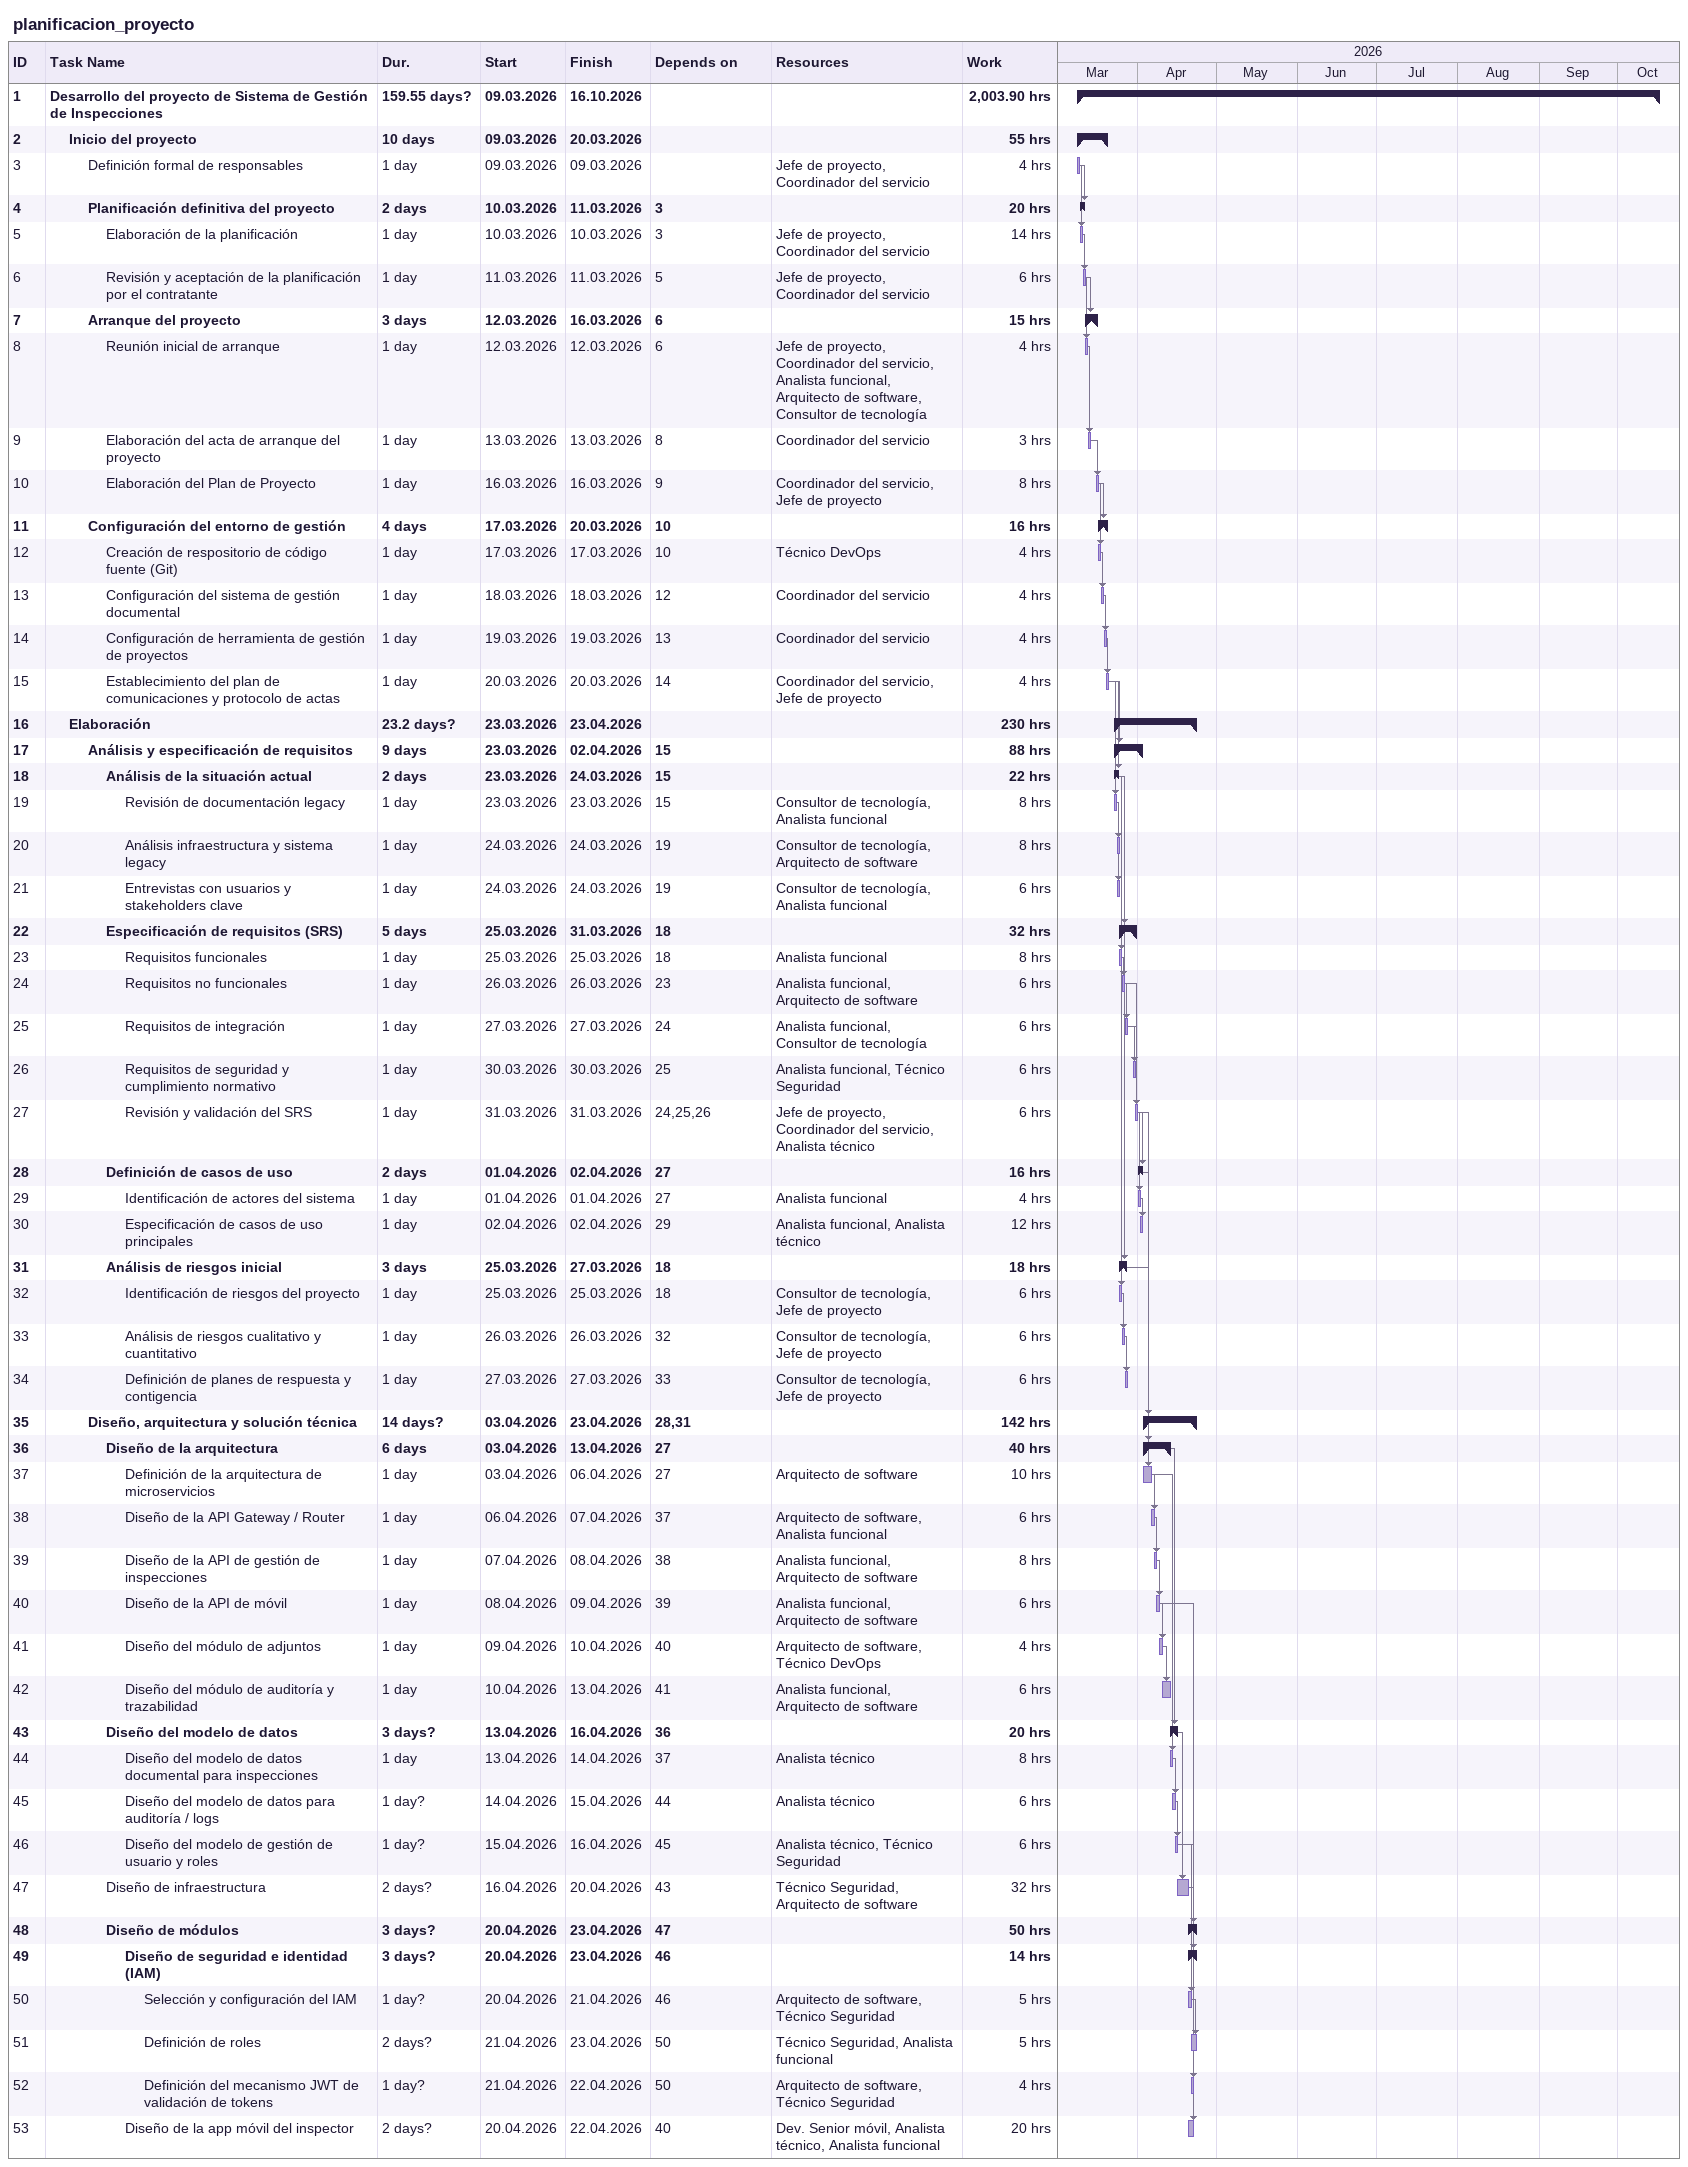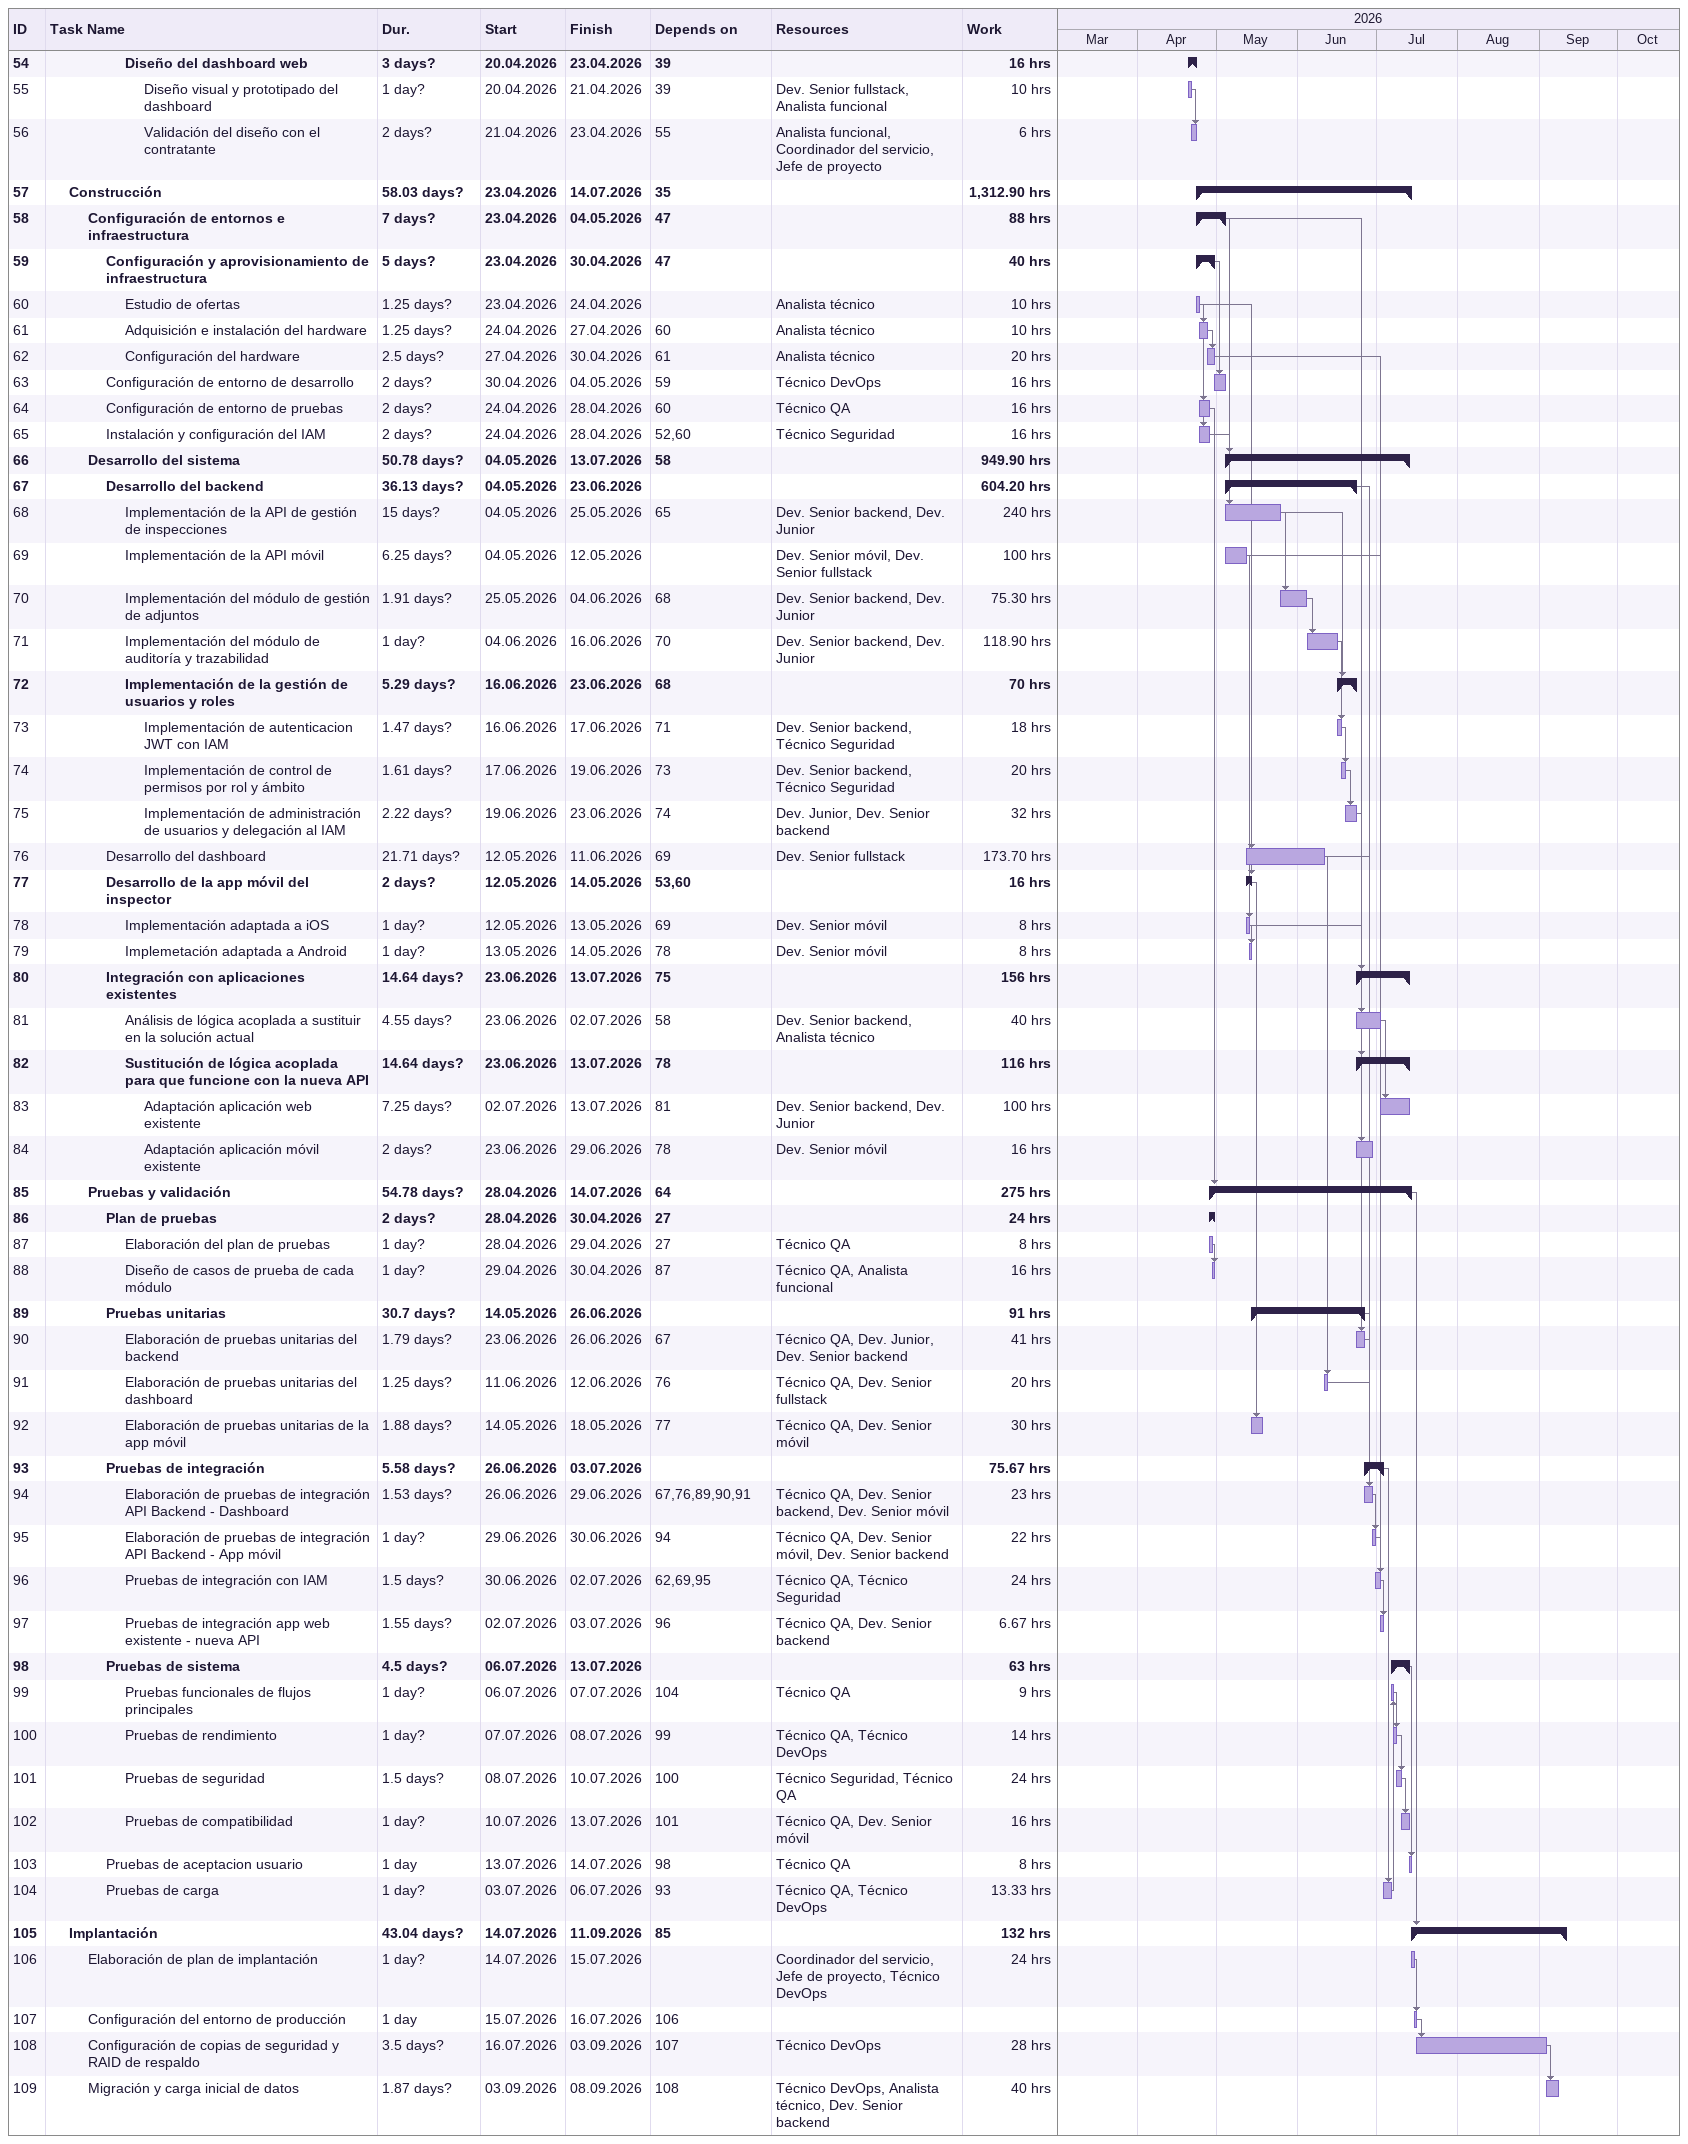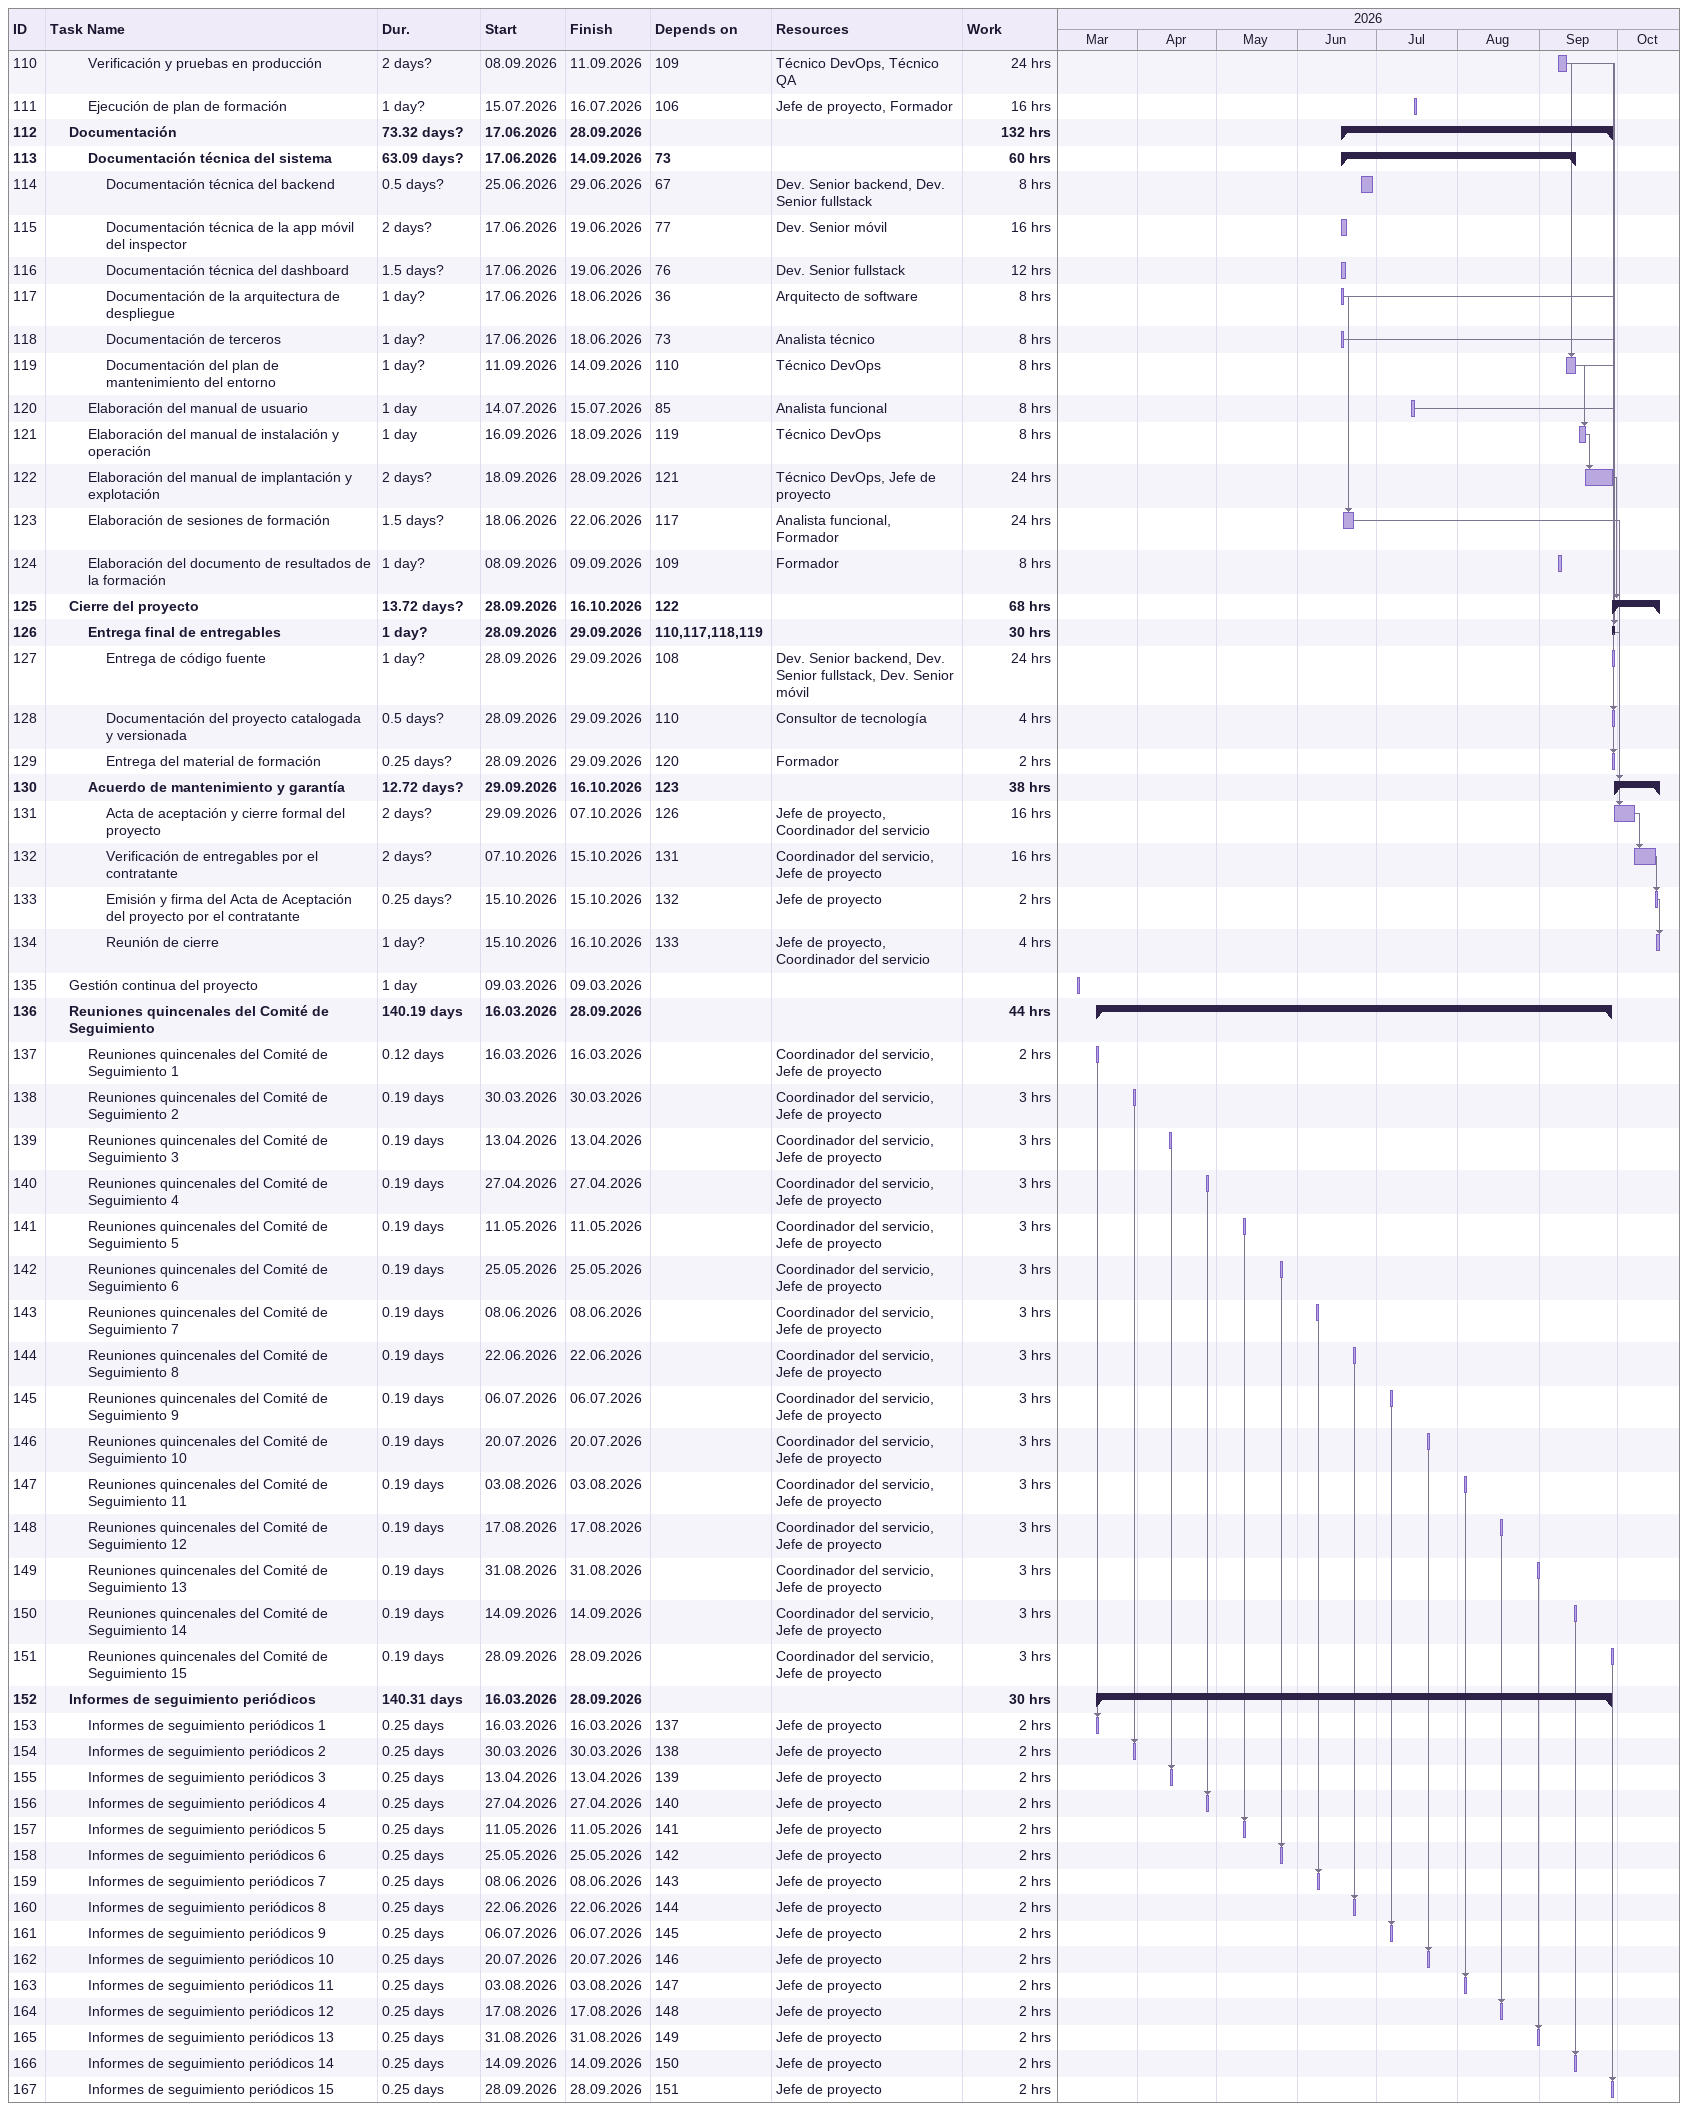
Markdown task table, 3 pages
planificacion_proyecto

| ID | Level | Task | Duration | Start | Finish | Predecessors | Resources | Work (h) |
|---|---|---|---|---|---|---|---|---|
| 1 | 1 | **Desarrollo del proyecto de Sistema de Gestión de Inspecciones** | 159.55d? | 2026-03-09 | 2026-10-16 |  |  | 2003.90 |
| 2 | 2 | **Inicio del proyecto** | 10d | 2026-03-09 | 2026-03-20 |  |  | 55 |
| 3 | 3 | Definición formal de responsables | 1d | 2026-03-09 | 2026-03-09 |  | Jefe de proyecto, Coordinador del servicio | 4 |
| 4 | 3 | **Planificación definitiva del proyecto** | 2d | 2026-03-10 | 2026-03-11 | 3 |  | 20 |
| 5 | 4 | Elaboración de la planificación | 1d | 2026-03-10 | 2026-03-10 | 3 | Jefe de proyecto, Coordinador del servicio | 14 |
| 6 | 4 | Revisión y aceptación de la planificación por el contratante | 1d | 2026-03-11 | 2026-03-11 | 5 | Jefe de proyecto, Coordinador del servicio | 6 |
| 7 | 3 | **Arranque del proyecto** | 3d | 2026-03-12 | 2026-03-16 | 6 |  | 15 |
| 8 | 4 | Reunión inicial de arranque | 1d | 2026-03-12 | 2026-03-12 | 6 | Jefe de proyecto, Coordinador del servicio, Analista funcional, Arquitecto de software, Consultor de tecnología | 4 |
| 9 | 4 | Elaboración del acta de arranque del proyecto | 1d | 2026-03-13 | 2026-03-13 | 8 | Coordinador del servicio | 3 |
| 10 | 4 | Elaboración del Plan de Proyecto | 1d | 2026-03-16 | 2026-03-16 | 9 | Coordinador del servicio, Jefe de proyecto | 8 |
| 11 | 3 | **Configuración del entorno de gestión** | 4d | 2026-03-17 | 2026-03-20 | 10 |  | 16 |
| 12 | 4 | Creación de respositorio de código fuente (Git) | 1d | 2026-03-17 | 2026-03-17 | 10 | Técnico DevOps | 4 |
| 13 | 4 | Configuración del sistema de gestión documental | 1d | 2026-03-18 | 2026-03-18 | 12 | Coordinador del servicio | 4 |
| 14 | 4 | Configuración de herramienta de gestión de proyectos | 1d | 2026-03-19 | 2026-03-19 | 13 | Coordinador del servicio | 4 |
| 15 | 4 | Establecimiento del plan de comunicaciones y protocolo de actas | 1d | 2026-03-20 | 2026-03-20 | 14 | Coordinador del servicio, Jefe de proyecto | 4 |
| 16 | 2 | **Elaboración** | 23.2d? | 2026-03-23 | 2026-04-23 |  |  | 230 |
| 17 | 3 | **Análisis y especificación de requisitos** | 9d | 2026-03-23 | 2026-04-02 | 15 |  | 88 |
| 18 | 4 | **Análisis de la situación actual** | 2d | 2026-03-23 | 2026-03-24 | 15 |  | 22 |
| 19 | 5 | Revisión de documentación legacy | 1d | 2026-03-23 | 2026-03-23 | 15 | Consultor de tecnología, Analista funcional | 8 |
| 20 | 5 | Análisis infraestructura y sistema legacy | 1d | 2026-03-24 | 2026-03-24 | 19 | Consultor de tecnología, Arquitecto de software | 8 |
| 21 | 5 | Entrevistas con usuarios y stakeholders clave | 1d | 2026-03-24 | 2026-03-24 | 19 | Consultor de tecnología, Analista funcional | 6 |
| 22 | 4 | **Especificación de requisitos (SRS)** | 5d | 2026-03-25 | 2026-03-31 | 18 |  | 32 |
| 23 | 5 | Requisitos funcionales | 1d | 2026-03-25 | 2026-03-25 | 18 | Analista funcional | 8 |
| 24 | 5 | Requisitos no funcionales | 1d | 2026-03-26 | 2026-03-26 | 23 | Analista funcional, Arquitecto de software | 6 |
| 25 | 5 | Requisitos de integración | 1d | 2026-03-27 | 2026-03-27 | 24 | Analista funcional, Consultor de tecnología | 6 |
| 26 | 5 | Requisitos de seguridad y cumplimiento normativo | 1d | 2026-03-30 | 2026-03-30 | 25 | Analista funcional, Técnico Seguridad | 6 |
| 27 | 5 | Revisión y validación del SRS | 1d | 2026-03-31 | 2026-03-31 | 24, 25, 26 | Jefe de proyecto, Coordinador del servicio, Analista técnico | 6 |
| 28 | 4 | **Definición de casos de uso** | 2d | 2026-04-01 | 2026-04-02 | 27 |  | 16 |
| 29 | 5 | Identificación de actores del sistema | 1d | 2026-04-01 | 2026-04-01 | 27 | Analista funcional | 4 |
| 30 | 5 | Especificación de casos de uso principales | 1d | 2026-04-02 | 2026-04-02 | 29 | Analista funcional, Analista técnico | 12 |
| 31 | 4 | **Análisis de riesgos inicial** | 3d | 2026-03-25 | 2026-03-27 | 18 |  | 18 |
| 32 | 5 | Identificación de riesgos del proyecto | 1d | 2026-03-25 | 2026-03-25 | 18 | Consultor de tecnología, Jefe de proyecto | 6 |
| 33 | 5 | Análisis de riesgos cualitativo y cuantitativo | 1d | 2026-03-26 | 2026-03-26 | 32 | Consultor de tecnología, Jefe de proyecto | 6 |
| 34 | 5 | Definición de planes de respuesta y contigencia | 1d | 2026-03-27 | 2026-03-27 | 33 | Consultor de tecnología, Jefe de proyecto | 6 |
| 35 | 3 | **Diseño, arquitectura y solución técnica** | 14d? | 2026-04-03 | 2026-04-23 | 28, 31 |  | 142 |
| 36 | 4 | **Diseño de la arquitectura** | 6d | 2026-04-03 | 2026-04-13 | 27 |  | 40 |
| 37 | 5 | Definición de la arquitectura de microservicios | 1d | 2026-04-03 | 2026-04-06 | 27 | Arquitecto de software | 10 |
| 38 | 5 | Diseño de la API Gateway / Router | 1d | 2026-04-06 | 2026-04-07 | 37 | Arquitecto de software, Analista funcional | 6 |
| 39 | 5 | Diseño de la API de gestión de inspecciones | 1d | 2026-04-07 | 2026-04-08 | 38 | Analista funcional, Arquitecto de software | 8 |
| 40 | 5 | Diseño de la API de móvil | 1d | 2026-04-08 | 2026-04-09 | 39 | Analista funcional, Arquitecto de software | 6 |
| 41 | 5 | Diseño del módulo de adjuntos | 1d | 2026-04-09 | 2026-04-10 | 40 | Arquitecto de software, Técnico DevOps | 4 |
| 42 | 5 | Diseño del módulo de auditoría y trazabilidad | 1d | 2026-04-10 | 2026-04-13 | 41 | Analista funcional, Arquitecto de software | 6 |
| 43 | 4 | **Diseño del modelo de datos** | 3d? | 2026-04-13 | 2026-04-16 | 36 |  | 20 |
| 44 | 5 | Diseño del modelo de datos documental para inspecciones | 1d | 2026-04-13 | 2026-04-14 | 37 | Analista técnico | 8 |
| 45 | 5 | Diseño del modelo de datos para auditoría / logs | 1d? | 2026-04-14 | 2026-04-15 | 44 | Analista técnico | 6 |
| 46 | 5 | Diseño del modelo de gestión de usuario y roles | 1d? | 2026-04-15 | 2026-04-16 | 45 | Analista técnico, Técnico Seguridad | 6 |
| 47 | 4 | Diseño de infraestructura | 2d? | 2026-04-16 | 2026-04-20 | 43 | Técnico Seguridad, Arquitecto de software | 32 |
| 48 | 4 | **Diseño de módulos** | 3d? | 2026-04-20 | 2026-04-23 | 47 |  | 50 |
| 49 | 5 | **Diseño de seguridad e identidad (IAM)** | 3d? | 2026-04-20 | 2026-04-23 | 46 |  | 14 |
| 50 | 6 | Selección y configuración del IAM | 1d? | 2026-04-20 | 2026-04-21 | 46 | Arquitecto de software, Técnico Seguridad | 5 |
| 51 | 6 | Definición de roles | 2d? | 2026-04-21 | 2026-04-23 | 50 | Técnico Seguridad, Analista funcional | 5 |
| 52 | 6 | Definición del mecanismo JWT de validación de tokens | 1d? | 2026-04-21 | 2026-04-22 | 50 | Arquitecto de software, Técnico Seguridad | 4 |
| 53 | 5 | Diseño de la app móvil del inspector | 2d? | 2026-04-20 | 2026-04-22 | 40 | Dev. Senior móvil, Analista técnico, Analista funcional | 20 |
| 54 | 5 | **Diseño del dashboard web** | 3d? | 2026-04-20 | 2026-04-23 | 39 |  | 16 |
| 55 | 6 | Diseño visual y prototipado del dashboard | 1d? | 2026-04-20 | 2026-04-21 | 39 | Dev. Senior fullstack, Analista funcional | 10 |
| 56 | 6 | Validación del diseño con el contratante | 2d? | 2026-04-21 | 2026-04-23 | 55 | Analista funcional, Coordinador del servicio, Jefe de proyecto | 6 |
| 57 | 2 | **Construcción** | 58.03d? | 2026-04-23 | 2026-07-14 | 35 |  | 1312.90 |
| 58 | 3 | **Configuración de entornos e infraestructura** | 7d? | 2026-04-23 | 2026-05-04 | 47 |  | 88 |
| 59 | 4 | **Configuración y aprovisionamiento de infraestructura** | 5d? | 2026-04-23 | 2026-04-30 | 47 |  | 40 |
| 60 | 5 | Estudio de ofertas | 1.25d? | 2026-04-23 | 2026-04-24 |  | Analista técnico | 10 |
| 61 | 5 | Adquisición e instalación del hardware | 1.25d? | 2026-04-24 | 2026-04-27 | 60 | Analista técnico | 10 |
| 62 | 5 | Configuración del hardware | 2.5d? | 2026-04-27 | 2026-04-30 | 61 | Analista técnico | 20 |
| 63 | 4 | Configuración de entorno de desarrollo | 2d? | 2026-04-30 | 2026-05-04 | 59 | Técnico DevOps | 16 |
| 64 | 4 | Configuración de entorno de pruebas | 2d? | 2026-04-24 | 2026-04-28 | 60 | Técnico QA | 16 |
| 65 | 4 | Instalación y configuración del IAM | 2d? | 2026-04-24 | 2026-04-28 | 52, 60 | Técnico Seguridad | 16 |
| 66 | 3 | **Desarrollo del sistema** | 50.78d? | 2026-05-04 | 2026-07-13 | 58 |  | 949.90 |
| 67 | 4 | **Desarrollo del backend** | 36.13d? | 2026-05-04 | 2026-06-23 |  |  | 604.20 |
| 68 | 5 | Implementación de la API de gestión de inspecciones | 15d? | 2026-05-04 | 2026-05-25 | 65 | Dev. Senior backend, Dev. Junior | 240 |
| 69 | 5 | Implementación de la API móvil | 6.25d? | 2026-05-04 | 2026-05-12 |  | Dev. Senior móvil, Dev. Senior fullstack | 100 |
| 70 | 5 | Implementación del módulo de gestión de adjuntos | 1.91d? | 2026-05-25 | 2026-06-04 | 68 | Dev. Senior backend, Dev. Junior | 75.30 |
| 71 | 5 | Implementación del módulo de auditoría y trazabilidad | 1d? | 2026-06-04 | 2026-06-16 | 70 | Dev. Senior backend, Dev. Junior | 118.90 |
| 72 | 5 | **Implementación de la gestión de usuarios y roles** | 5.29d? | 2026-06-16 | 2026-06-23 | 68 |  | 70 |
| 73 | 6 | Implementación de autenticacion JWT con IAM | 1.47d? | 2026-06-16 | 2026-06-17 | 71 | Dev. Senior backend, Técnico Seguridad | 18 |
| 74 | 6 | Implementación de control de permisos por rol y ámbito | 1.61d? | 2026-06-17 | 2026-06-19 | 73 | Dev. Senior backend, Técnico Seguridad | 20 |
| 75 | 6 | Implementación de administración de usuarios y delegación al IAM | 2.22d? | 2026-06-19 | 2026-06-23 | 74 | Dev. Junior, Dev. Senior backend | 32 |
| 76 | 4 | Desarrollo del dashboard | 21.71d? | 2026-05-12 | 2026-06-11 | 69 | Dev. Senior fullstack | 173.70 |
| 77 | 4 | **Desarrollo de la app móvil del inspector** | 2d? | 2026-05-12 | 2026-05-14 | 53, 60 |  | 16 |
| 78 | 5 | Implementación adaptada a iOS | 1d? | 2026-05-12 | 2026-05-13 | 69 | Dev. Senior móvil | 8 |
| 79 | 5 | Implemetación adaptada a Android | 1d? | 2026-05-13 | 2026-05-14 | 78 | Dev. Senior móvil | 8 |
| 80 | 4 | **Integración con aplicaciones existentes** | 14.64d? | 2026-06-23 | 2026-07-13 | 75 |  | 156 |
| 81 | 5 | Análisis de lógica acoplada a sustituir en la solución actual | 4.55d? | 2026-06-23 | 2026-07-02 | 58 | Dev. Senior backend, Analista técnico | 40 |
| 82 | 5 | **Sustitución de lógica acoplada para que funcione con la nueva API** | 14.64d? | 2026-06-23 | 2026-07-13 | 78 |  | 116 |
| 83 | 6 | Adaptación aplicación web existente | 7.25d? | 2026-07-02 | 2026-07-13 | 81 | Dev. Senior backend, Dev. Junior | 100 |
| 84 | 6 | Adaptación aplicación móvil existente | 2d? | 2026-06-23 | 2026-06-29 | 78 | Dev. Senior móvil | 16 |
| 85 | 3 | **Pruebas y validación** | 54.78d? | 2026-04-28 | 2026-07-14 | 64 |  | 275 |
| 86 | 4 | **Plan de pruebas** | 2d? | 2026-04-28 | 2026-04-30 | 27 |  | 24 |
| 87 | 5 | Elaboración del plan de pruebas | 1d? | 2026-04-28 | 2026-04-29 | 27 | Técnico QA | 8 |
| 88 | 5 | Diseño de casos de prueba de cada módulo | 1d? | 2026-04-29 | 2026-04-30 | 87 | Técnico QA, Analista funcional | 16 |
| 89 | 4 | **Pruebas unitarias** | 30.7d? | 2026-05-14 | 2026-06-26 |  |  | 91 |
| 90 | 5 | Elaboración de pruebas unitarias del backend | 1.79d? | 2026-06-23 | 2026-06-26 | 67 | Técnico QA, Dev. Junior, Dev. Senior backend | 41 |
| 91 | 5 | Elaboración de pruebas unitarias del dashboard | 1.25d? | 2026-06-11 | 2026-06-12 | 76 | Técnico QA, Dev. Senior fullstack | 20 |
| 92 | 5 | Elaboración de pruebas unitarias de la app móvil | 1.88d? | 2026-05-14 | 2026-05-18 | 77 | Técnico QA, Dev. Senior móvil | 30 |
| 93 | 4 | **Pruebas de integración** | 5.58d? | 2026-06-26 | 2026-07-03 |  |  | 75.67 |
| 94 | 5 | Elaboración de pruebas de integración API Backend - Dashboard | 1.53d? | 2026-06-26 | 2026-06-29 | 67, 76, 89, 90, 91 | Técnico QA, Dev. Senior backend, Dev. Senior móvil | 23 |
| 95 | 5 | Elaboración de pruebas de integración API Backend - App móvil | 1d? | 2026-06-29 | 2026-06-30 | 94 | Técnico QA, Dev. Senior móvil, Dev. Senior backend | 22 |
| 96 | 5 | Pruebas de integración con IAM | 1.5d? | 2026-06-30 | 2026-07-02 | 62, 69, 95 | Técnico QA, Técnico Seguridad | 24 |
| 97 | 5 | Pruebas de integración app web existente - nueva API | 1.55d? | 2026-07-02 | 2026-07-03 | 96 | Técnico QA, Dev. Senior backend | 6.67 |
| 98 | 4 | **Pruebas de sistema** | 4.5d? | 2026-07-06 | 2026-07-13 |  |  | 63 |
| 99 | 5 | Pruebas funcionales de flujos principales | 1d? | 2026-07-06 | 2026-07-07 | 104 | Técnico QA | 9 |
| 100 | 5 | Pruebas de rendimiento | 1d? | 2026-07-07 | 2026-07-08 | 99 | Técnico QA, Técnico DevOps | 14 |
| 101 | 5 | Pruebas de seguridad | 1.5d? | 2026-07-08 | 2026-07-10 | 100 | Técnico Seguridad, Técnico QA | 24 |
| 102 | 5 | Pruebas de compatibilidad | 1d? | 2026-07-10 | 2026-07-13 | 101 | Técnico QA, Dev. Senior móvil | 16 |
| 103 | 4 | Pruebas de aceptacion usuario | 1d | 2026-07-13 | 2026-07-14 | 98 | Técnico QA | 8 |
| 104 | 4 | Pruebas de carga | 1d? | 2026-07-03 | 2026-07-06 | 93 | Técnico QA, Técnico DevOps | 13.33 |
| 105 | 2 | **Implantación** | 43.04d? | 2026-07-14 | 2026-09-11 | 85 |  | 132 |
| 106 | 3 | Elaboración de plan de implantación | 1d? | 2026-07-14 | 2026-07-15 |  | Coordinador del servicio, Jefe de proyecto, Técnico DevOps | 24 |
| 107 | 3 | Configuración del entorno de producción | 1d | 2026-07-15 | 2026-07-16 | 106 |  |  |
| 108 | 3 | Configuración de copias de seguridad y RAID de respaldo | 3.5d? | 2026-07-16 | 2026-09-03 | 107 | Técnico DevOps | 28 |
| 109 | 3 | Migración y carga inicial de datos | 1.87d? | 2026-09-03 | 2026-09-08 | 108 | Técnico DevOps, Analista técnico, Dev. Senior backend | 40 |
| 110 | 3 | Verificación y pruebas en producción | 2d? | 2026-09-08 | 2026-09-11 | 109 | Técnico DevOps, Técnico QA | 24 |
| 111 | 3 | Ejecución de plan de formación | 1d? | 2026-07-15 | 2026-07-16 | 106 | Jefe de proyecto, Formador | 16 |
| 112 | 2 | **Documentación** | 73.32d? | 2026-06-17 | 2026-09-28 |  |  | 132 |
| 113 | 3 | **Documentación técnica del sistema** | 63.09d? | 2026-06-17 | 2026-09-14 | 73 |  | 60 |
| 114 | 4 | Documentación técnica del backend | 0.5d? | 2026-06-25 | 2026-06-29 | 67 | Dev. Senior backend, Dev. Senior fullstack | 8 |
| 115 | 4 | Documentación técnica de la app móvil del inspector | 2d? | 2026-06-17 | 2026-06-19 | 77 | Dev. Senior móvil | 16 |
| 116 | 4 | Documentación técnica del dashboard | 1.5d? | 2026-06-17 | 2026-06-19 | 76 | Dev. Senior fullstack | 12 |
| 117 | 4 | Documentación de la arquitectura de despliegue | 1d? | 2026-06-17 | 2026-06-18 | 36 | Arquitecto de software | 8 |
| 118 | 4 | Documentación de terceros | 1d? | 2026-06-17 | 2026-06-18 | 73 | Analista técnico | 8 |
| 119 | 4 | Documentación del plan de mantenimiento del entorno | 1d? | 2026-09-11 | 2026-09-14 | 110 | Técnico DevOps | 8 |
| 120 | 3 | Elaboración del manual de usuario | 1d | 2026-07-14 | 2026-07-15 | 85 | Analista funcional | 8 |
| 121 | 3 | Elaboración del manual de instalación y operación | 1d | 2026-09-16 | 2026-09-18 | 119 | Técnico DevOps | 8 |
| 122 | 3 | Elaboración del manual de implantación y explotación | 2d? | 2026-09-18 | 2026-09-28 | 121 | Técnico DevOps, Jefe de proyecto | 24 |
| 123 | 3 | Elaboración de sesiones de formación | 1.5d? | 2026-06-18 | 2026-06-22 | 117 | Analista funcional, Formador | 24 |
| 124 | 3 | Elaboración del documento de resultados de la formación | 1d? | 2026-09-08 | 2026-09-09 | 109 | Formador | 8 |
| 125 | 2 | **Cierre del proyecto** | 13.72d? | 2026-09-28 | 2026-10-16 | 122 |  | 68 |
| 126 | 3 | **Entrega final de entregables** | 1d? | 2026-09-28 | 2026-09-29 | 110, 117, 118, 119 |  | 30 |
| 127 | 4 | Entrega de código fuente | 1d? | 2026-09-28 | 2026-09-29 | 108 | Dev. Senior backend, Dev. Senior fullstack, Dev. Senior móvil | 24 |
| 128 | 4 | Documentación del proyecto catalogada y versionada | 0.5d? | 2026-09-28 | 2026-09-29 | 110 | Consultor de tecnología | 4 |
| 129 | 4 | Entrega del material de formación | 0.25d? | 2026-09-28 | 2026-09-29 | 120 | Formador | 2 |
| 130 | 3 | **Acuerdo de mantenimiento y garantía** | 12.72d? | 2026-09-29 | 2026-10-16 | 123 |  | 38 |
| 131 | 4 | Acta de aceptación y cierre formal del proyecto | 2d? | 2026-09-29 | 2026-10-07 | 126 | Jefe de proyecto, Coordinador del servicio | 16 |
| 132 | 4 | Verificación de entregables por el contratante | 2d? | 2026-10-07 | 2026-10-15 | 131 | Coordinador del servicio, Jefe de proyecto | 16 |
| 133 | 4 | Emisión y firma del Acta de Aceptación del proyecto por el contratante | 0.25d? | 2026-10-15 | 2026-10-15 | 132 | Jefe de proyecto | 2 |
| 134 | 4 | Reunión de cierre | 1d? | 2026-10-15 | 2026-10-16 | 133 | Jefe de proyecto, Coordinador del servicio | 4 |
| 135 | 2 | Gestión continua del proyecto | 1d | 2026-03-09 | 2026-03-09 |  |  |  |
| 136 | 2 | **Reuniones quincenales del Comité de Seguimiento** | 140.19d | 2026-03-16 | 2026-09-28 |  |  | 44 |
| 137 | 3 | Reuniones quincenales del Comité de Seguimiento 1 | 0.12d | 2026-03-16 | 2026-03-16 |  | Coordinador del servicio, Jefe de proyecto | 2 |
| 138 | 3 | Reuniones quincenales del Comité de Seguimiento 2 | 0.19d | 2026-03-30 | 2026-03-30 |  | Coordinador del servicio, Jefe de proyecto | 3 |
| 139 | 3 | Reuniones quincenales del Comité de Seguimiento 3 | 0.19d | 2026-04-13 | 2026-04-13 |  | Coordinador del servicio, Jefe de proyecto | 3 |
| 140 | 3 | Reuniones quincenales del Comité de Seguimiento 4 | 0.19d | 2026-04-27 | 2026-04-27 |  | Coordinador del servicio, Jefe de proyecto | 3 |
| 141 | 3 | Reuniones quincenales del Comité de Seguimiento 5 | 0.19d | 2026-05-11 | 2026-05-11 |  | Coordinador del servicio, Jefe de proyecto | 3 |
| 142 | 3 | Reuniones quincenales del Comité de Seguimiento 6 | 0.19d | 2026-05-25 | 2026-05-25 |  | Coordinador del servicio, Jefe de proyecto | 3 |
| 143 | 3 | Reuniones quincenales del Comité de Seguimiento 7 | 0.19d | 2026-06-08 | 2026-06-08 |  | Coordinador del servicio, Jefe de proyecto | 3 |
| 144 | 3 | Reuniones quincenales del Comité de Seguimiento 8 | 0.19d | 2026-06-22 | 2026-06-22 |  | Coordinador del servicio, Jefe de proyecto | 3 |
| 145 | 3 | Reuniones quincenales del Comité de Seguimiento 9 | 0.19d | 2026-07-06 | 2026-07-06 |  | Coordinador del servicio, Jefe de proyecto | 3 |
| 146 | 3 | Reuniones quincenales del Comité de Seguimiento 10 | 0.19d | 2026-07-20 | 2026-07-20 |  | Coordinador del servicio, Jefe de proyecto | 3 |
| 147 | 3 | Reuniones quincenales del Comité de Seguimiento 11 | 0.19d | 2026-08-03 | 2026-08-03 |  | Coordinador del servicio, Jefe de proyecto | 3 |
| 148 | 3 | Reuniones quincenales del Comité de Seguimiento 12 | 0.19d | 2026-08-17 | 2026-08-17 |  | Coordinador del servicio, Jefe de proyecto | 3 |
| 149 | 3 | Reuniones quincenales del Comité de Seguimiento 13 | 0.19d | 2026-08-31 | 2026-08-31 |  | Coordinador del servicio, Jefe de proyecto | 3 |
| 150 | 3 | Reuniones quincenales del Comité de Seguimiento 14 | 0.19d | 2026-09-14 | 2026-09-14 |  | Coordinador del servicio, Jefe de proyecto | 3 |
| 151 | 3 | Reuniones quincenales del Comité de Seguimiento 15 | 0.19d | 2026-09-28 | 2026-09-28 |  | Coordinador del servicio, Jefe de proyecto | 3 |
| 152 | 2 | **Informes de seguimiento periódicos** | 140.31d | 2026-03-16 | 2026-09-28 |  |  | 30 |
| 153 | 3 | Informes de seguimiento periódicos 1 | 0.25d | 2026-03-16 | 2026-03-16 | 137 | Jefe de proyecto | 2 |
| 154 | 3 | Informes de seguimiento periódicos 2 | 0.25d | 2026-03-30 | 2026-03-30 | 138 | Jefe de proyecto | 2 |
| 155 | 3 | Informes de seguimiento periódicos 3 | 0.25d | 2026-04-13 | 2026-04-13 | 139 | Jefe de proyecto | 2 |
| 156 | 3 | Informes de seguimiento periódicos 4 | 0.25d | 2026-04-27 | 2026-04-27 | 140 | Jefe de proyecto | 2 |
| 157 | 3 | Informes de seguimiento periódicos 5 | 0.25d | 2026-05-11 | 2026-05-11 | 141 | Jefe de proyecto | 2 |
| 158 | 3 | Informes de seguimiento periódicos 6 | 0.25d | 2026-05-25 | 2026-05-25 | 142 | Jefe de proyecto | 2 |
| 159 | 3 | Informes de seguimiento periódicos 7 | 0.25d | 2026-06-08 | 2026-06-08 | 143 | Jefe de proyecto | 2 |
| 160 | 3 | Informes de seguimiento periódicos 8 | 0.25d | 2026-06-22 | 2026-06-22 | 144 | Jefe de proyecto | 2 |
| 161 | 3 | Informes de seguimiento periódicos 9 | 0.25d | 2026-07-06 | 2026-07-06 | 145 | Jefe de proyecto | 2 |
| 162 | 3 | Informes de seguimiento periódicos 10 | 0.25d | 2026-07-20 | 2026-07-20 | 146 | Jefe de proyecto | 2 |
| 163 | 3 | Informes de seguimiento periódicos 11 | 0.25d | 2026-08-03 | 2026-08-03 | 147 | Jefe de proyecto | 2 |
| 164 | 3 | Informes de seguimiento periódicos 12 | 0.25d | 2026-08-17 | 2026-08-17 | 148 | Jefe de proyecto | 2 |
| 165 | 3 | Informes de seguimiento periódicos 13 | 0.25d | 2026-08-31 | 2026-08-31 | 149 | Jefe de proyecto | 2 |
| 166 | 3 | Informes de seguimiento periódicos 14 | 0.25d | 2026-09-14 | 2026-09-14 | 150 | Jefe de proyecto | 2 |
| 167 | 3 | Informes de seguimiento periódicos 15 | 0.25d | 2026-09-28 | 2026-09-28 | 151 | Jefe de proyecto | 2 |
